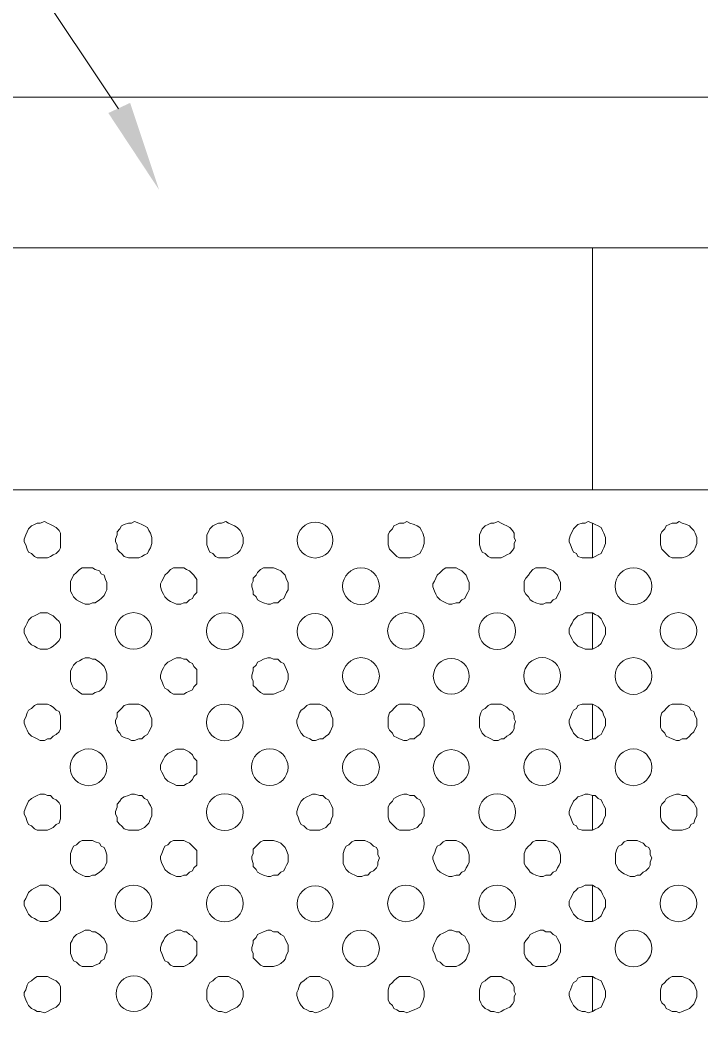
# Model space of a CAD drawing. Header units: inches. Extents: x 0.21 to 4.55, y 0.23 to 3.12.
# Drawn here: x 1.1665 to 1.3916, y 1.1862 to 1.5157 of the extents above; entities that cross this region are included whole.
import ezdxf

# ---------------------------------------------------------------- set-up
doc = ezdxf.new("R2010")
doc.units = ezdxf.units.IN
doc.header["$MEASUREMENT"] = 0
doc.layers.add('PDF_0', color=7, linetype='Continuous')
doc.layers.add('PDF_PROYECCION 2', color=7, linetype='Continuous')

msp = doc.modelspace()

# ---------------------------------------------------------------- linework, layer by layer
at = {"layer": 'PDF_0', "lineweight": 5}
for points in [[(1.12869, 1.52945), (1.17035, 1.52945), (1.19907, 1.48635)], [(1.70995, 1.49019), (0.56131, 1.49019)], [(1.70995, 1.44039), (0.56131, 1.44039)], [(1.35564, 1.44039), (1.35564, 1.36043)], [(1.35564, 1.34942), (1.35564, 1.33793)], [(1.35564, 1.31973), (1.35564, 1.30776)], [(1.35564, 1.28957), (1.35564, 1.27808)], [(1.35564, 1.2594), (1.35564, 1.24791)], [(1.35564, 1.22972), (1.35564, 1.21775)], [(1.35564, 1.19955), (1.35564, 1.18806)]]:
    msp.add_lwpolyline(points, dxfattribs=at)
at = {"layer": 'PDF_0', "transparency": 33554559}
msp.add_solid([(1.20291, 1.48827), (1.21248, 1.45954), (1.19572, 1.48492)], dxfattribs=at)
at = {"layer": 'PDF_PROYECCION 2', "lineweight": 5}
for points in [[(0.53115, 1.36043), (1.7406, 1.36043), (1.7406, 1.05591), (0.53115, 1.05591)], [(1.17992, 1.34367), (1.17992, 1.34463), (1.17992, 1.34607), (1.17944, 1.34702), (1.17849, 1.34798), (1.17753, 1.34846), (1.17657, 1.34894), (1.17561, 1.34942), (1.17466, 1.3499), (1.17322, 1.34942), (1.17226, 1.34942), (1.1713, 1.34894), (1.17035, 1.34846), (1.16939, 1.3475), (1.16891, 1.34655), (1.16843, 1.34559), (1.16795, 1.34415), (1.16795, 1.34319), (1.16843, 1.34224), (1.16891, 1.3408), (1.16939, 1.33984), (1.17035, 1.33936), (1.1713, 1.33841), (1.17226, 1.33793), (1.17322, 1.33793), (1.17466, 1.33793), (1.17561, 1.33793), (1.17657, 1.33841), (1.17753, 1.33888), (1.17849, 1.33936), (1.17944, 1.34032), (1.17992, 1.34128), (1.17992, 1.34271)], [(1.21009, 1.34367), (1.21009, 1.34463), (1.20961, 1.34607), (1.20913, 1.34702), (1.20865, 1.34798), (1.20769, 1.34846), (1.20674, 1.34894), (1.20578, 1.34942), (1.20434, 1.3499), (1.20338, 1.34942), (1.20243, 1.34942), (1.20099, 1.34894), (1.20003, 1.34846), (1.19955, 1.3475), (1.1986, 1.34655), (1.1986, 1.34559), (1.19812, 1.34415), (1.19812, 1.34319), (1.1986, 1.34224), (1.1986, 1.3408), (1.19955, 1.33984), (1.20003, 1.33936), (1.20099, 1.33841), (1.20243, 1.33793), (1.20338, 1.33793), (1.20434, 1.33793), (1.20578, 1.33793), (1.20674, 1.33841), (1.20769, 1.33888), (1.20865, 1.33936), (1.20913, 1.34032), (1.20961, 1.34128), (1.21009, 1.34271)], [(1.24025, 1.34367), (1.24025, 1.34463), (1.23977, 1.34607), (1.23929, 1.34702), (1.23834, 1.34798), (1.23738, 1.34846), (1.23642, 1.34894), (1.23546, 1.34942), (1.23451, 1.3499), (1.23307, 1.34942), (1.23211, 1.34942), (1.23115, 1.34894), (1.2302, 1.34846), (1.22924, 1.3475), (1.22876, 1.34655), (1.22828, 1.34559), (1.22828, 1.34415), (1.22828, 1.34319), (1.22828, 1.34224), (1.22876, 1.3408), (1.22924, 1.33984), (1.2302, 1.33936), (1.23115, 1.33841), (1.23211, 1.33793), (1.23307, 1.33793), (1.23451, 1.33793), (1.23546, 1.33793), (1.23642, 1.33841), (1.23738, 1.33888), (1.23834, 1.33936), (1.23929, 1.34032), (1.23977, 1.34128), (1.24025, 1.34271)], [(1.3001, 1.34367), (1.3001, 1.34463), (1.29962, 1.34607), (1.29914, 1.34702), (1.29867, 1.34798), (1.29771, 1.34846), (1.29675, 1.34894), (1.29531, 1.34942), (1.29436, 1.3499), (1.2934, 1.34942), (1.29196, 1.34942), (1.291, 1.34894), (1.29005, 1.34846), (1.28957, 1.3475), (1.28861, 1.34655), (1.28813, 1.34559), (1.28813, 1.34415), (1.28813, 1.34319), (1.28813, 1.34224), (1.28861, 1.3408), (1.28957, 1.33984), (1.29005, 1.33936), (1.291, 1.33841), (1.29196, 1.33793), (1.2934, 1.33793), (1.29436, 1.33793), (1.29531, 1.33793), (1.29675, 1.33841), (1.29771, 1.33888), (1.29867, 1.33936), (1.29914, 1.34032), (1.29962, 1.34128), (1.3001, 1.34271)], [(1.33027, 1.34367), (1.32979, 1.34463), (1.32979, 1.34607), (1.32931, 1.34702), (1.32835, 1.34798), (1.32739, 1.34846), (1.32644, 1.34894), (1.32548, 1.34942), (1.32452, 1.3499), (1.32308, 1.34942), (1.32213, 1.34942), (1.32117, 1.34894), (1.32021, 1.34846), (1.31925, 1.3475), (1.31877, 1.34655), (1.3183, 1.34559), (1.3183, 1.34415), (1.3183, 1.34319), (1.3183, 1.34224), (1.31877, 1.3408), (1.31925, 1.33984), (1.32021, 1.33936), (1.32117, 1.33841), (1.32213, 1.33793), (1.32308, 1.33793), (1.32452, 1.33793), (1.32548, 1.33793), (1.32644, 1.33841), (1.32739, 1.33888), (1.32835, 1.33936), (1.32931, 1.34032), (1.32979, 1.34128), (1.32979, 1.34271)], [(1.35995, 1.34367), (1.35995, 1.34463), (1.35947, 1.34607), (1.35899, 1.34702), (1.35852, 1.34798), (1.35756, 1.34846), (1.3566, 1.34894), (1.35564, 1.34942), (1.35421, 1.3499), (1.35325, 1.34942), (1.35229, 1.34942), (1.35085, 1.34894), (1.35038, 1.34846), (1.34942, 1.3475), (1.34894, 1.34655), (1.34846, 1.34559), (1.34798, 1.34415), (1.34798, 1.34319), (1.34846, 1.34224), (1.34894, 1.3408), (1.34942, 1.33984), (1.35038, 1.33936), (1.35085, 1.33841), (1.35229, 1.33793), (1.35325, 1.33793), (1.35421, 1.33793), (1.35564, 1.33793), (1.3566, 1.33841), (1.35756, 1.33888), (1.35852, 1.33936), (1.35899, 1.34032), (1.35947, 1.34128), (1.35995, 1.34271)], [(1.39012, 1.34367), (1.39012, 1.34463), (1.38964, 1.34607), (1.38916, 1.34702), (1.3882, 1.34798), (1.38772, 1.34846), (1.38676, 1.34894), (1.38533, 1.34942), (1.38437, 1.3499), (1.38341, 1.34942), (1.38198, 1.34942), (1.38102, 1.34894), (1.38006, 1.34846), (1.37958, 1.3475), (1.37862, 1.34655), (1.37815, 1.34559), (1.37815, 1.34415), (1.37815, 1.34319), (1.37815, 1.34224), (1.37862, 1.3408), (1.37958, 1.33984), (1.38006, 1.33936), (1.38102, 1.33841), (1.38198, 1.33793), (1.38341, 1.33793), (1.38437, 1.33793), (1.38533, 1.33793), (1.38676, 1.33841), (1.38772, 1.33888), (1.3882, 1.33936), (1.38916, 1.34032), (1.38964, 1.34128), (1.39012, 1.34271)], [(1.19524, 1.32883), (1.19524, 1.32979), (1.19477, 1.33074), (1.19429, 1.33218), (1.19333, 1.33266), (1.19285, 1.33362), (1.19141, 1.3341), (1.19046, 1.33458), (1.1895, 1.33458), (1.18806, 1.33458), (1.1871, 1.33458), (1.18615, 1.3341), (1.18519, 1.33314), (1.18423, 1.33218), (1.18375, 1.33122), (1.18327, 1.33027), (1.18327, 1.32931), (1.18327, 1.32835), (1.18327, 1.32691), (1.18375, 1.32596), (1.18423, 1.325), (1.18519, 1.32404), (1.18615, 1.32356), (1.1871, 1.32308), (1.18806, 1.32261), (1.1895, 1.32261), (1.19046, 1.32308), (1.19141, 1.32308), (1.19285, 1.32404), (1.19333, 1.32452), (1.19429, 1.32548), (1.19477, 1.32644), (1.19524, 1.32739)], [(1.22493, 1.32883), (1.22493, 1.32979), (1.22493, 1.33074), (1.22397, 1.33218), (1.22349, 1.33266), (1.22254, 1.33362), (1.22158, 1.3341), (1.22062, 1.33458), (1.21966, 1.33458), (1.21823, 1.33458), (1.21727, 1.33458), (1.21631, 1.3341), (1.21535, 1.33314), (1.2144, 1.33218), (1.21392, 1.33122), (1.21344, 1.33027), (1.21296, 1.32931), (1.21296, 1.32835), (1.21344, 1.32691), (1.21392, 1.32596), (1.2144, 1.325), (1.21535, 1.32404), (1.21631, 1.32356), (1.21727, 1.32308), (1.21823, 1.32261), (1.21966, 1.32261), (1.22062, 1.32308), (1.22158, 1.32308), (1.22254, 1.32404), (1.22349, 1.32452), (1.22397, 1.32548), (1.22493, 1.32644), (1.22493, 1.32739)], [(1.25509, 1.32883), (1.25509, 1.32979), (1.25462, 1.33074), (1.25414, 1.33218), (1.25366, 1.33266), (1.2527, 1.33362), (1.25174, 1.3341), (1.25031, 1.33458), (1.24935, 1.33458), (1.24839, 1.33458), (1.24695, 1.33458), (1.246, 1.3341), (1.24504, 1.33314), (1.24456, 1.33218), (1.2436, 1.33122), (1.2436, 1.33027), (1.24312, 1.32931), (1.24312, 1.32835), (1.2436, 1.32691), (1.2436, 1.32596), (1.24456, 1.325), (1.24504, 1.32404), (1.246, 1.32356), (1.24695, 1.32308), (1.24839, 1.32261), (1.24935, 1.32261), (1.25031, 1.32308), (1.25174, 1.32308), (1.2527, 1.32404), (1.25366, 1.32452), (1.25414, 1.32548), (1.25462, 1.32644), (1.25509, 1.32739)], [(1.31494, 1.32883), (1.31494, 1.32979), (1.31447, 1.33074), (1.31399, 1.33218), (1.31351, 1.33266), (1.31255, 1.33362), (1.31159, 1.3341), (1.31064, 1.33458), (1.3092, 1.33458), (1.30824, 1.33458), (1.30728, 1.33458), (1.30633, 1.3341), (1.30537, 1.33314), (1.30441, 1.33218), (1.30393, 1.33122), (1.30345, 1.33027), (1.30297, 1.32931), (1.30297, 1.32835), (1.30345, 1.32691), (1.30393, 1.32596), (1.30441, 1.325), (1.30537, 1.32404), (1.30633, 1.32356), (1.30728, 1.32308), (1.30824, 1.32261), (1.3092, 1.32261), (1.31064, 1.32308), (1.31159, 1.32308), (1.31255, 1.32404), (1.31351, 1.32452), (1.31399, 1.32548), (1.31447, 1.32644), (1.31494, 1.32739)], [(1.34511, 1.32883), (1.34511, 1.32979), (1.34463, 1.33074), (1.34415, 1.33218), (1.34367, 1.33266), (1.34271, 1.33362), (1.34176, 1.3341), (1.34032, 1.33458), (1.33936, 1.33458), (1.33841, 1.33458), (1.33697, 1.33458), (1.33601, 1.3341), (1.33505, 1.33314), (1.33458, 1.33218), (1.33362, 1.33122), (1.33314, 1.33027), (1.33314, 1.32931), (1.33314, 1.32835), (1.33314, 1.32691), (1.33362, 1.32596), (1.33458, 1.325), (1.33505, 1.32404), (1.33601, 1.32356), (1.33697, 1.32308), (1.33841, 1.32261), (1.33936, 1.32261), (1.34032, 1.32308), (1.34176, 1.32308), (1.34271, 1.32404), (1.34367, 1.32452), (1.34415, 1.32548), (1.34463, 1.32644), (1.34511, 1.32739)], [(1.17992, 1.31351), (1.17992, 1.31494), (1.17992, 1.3159), (1.17944, 1.31686), (1.17849, 1.31782), (1.17753, 1.31877), (1.17657, 1.31925), (1.17561, 1.31973), (1.17466, 1.31973), (1.17322, 1.31973), (1.17226, 1.31925), (1.1713, 1.31877), (1.17035, 1.3183), (1.16939, 1.31734), (1.16891, 1.31638), (1.16843, 1.31542), (1.16795, 1.31447), (1.16795, 1.31303), (1.16843, 1.31207), (1.16891, 1.31111), (1.16939, 1.31016), (1.17035, 1.3092), (1.1713, 1.30872), (1.17226, 1.30824), (1.17322, 1.30776), (1.17466, 1.30776), (1.17561, 1.30776), (1.17657, 1.30824), (1.17753, 1.30872), (1.17849, 1.30968), (1.17944, 1.31064), (1.17992, 1.31159), (1.17992, 1.31255)], [(1.35995, 1.31351), (1.35995, 1.31494), (1.35947, 1.3159), (1.35899, 1.31686), (1.35852, 1.31782), (1.35756, 1.31877), (1.3566, 1.31925), (1.35564, 1.31973), (1.35421, 1.31973), (1.35325, 1.31973), (1.35229, 1.31925), (1.35085, 1.31877), (1.35038, 1.3183), (1.34942, 1.31734), (1.34894, 1.31638), (1.34846, 1.31542), (1.34798, 1.31447), (1.34798, 1.31303), (1.34846, 1.31207), (1.34894, 1.31111), (1.34942, 1.31016), (1.35038, 1.3092), (1.35085, 1.30872), (1.35229, 1.30824), (1.35325, 1.30776), (1.35421, 1.30776), (1.35564, 1.30776), (1.3566, 1.30824), (1.35756, 1.30872), (1.35852, 1.30968), (1.35899, 1.31064), (1.35947, 1.31159), (1.35995, 1.31255)], [(1.19524, 1.29867), (1.19524, 1.29962), (1.19477, 1.30106), (1.19429, 1.30202), (1.19333, 1.30297), (1.19285, 1.30345), (1.19141, 1.30441), (1.19046, 1.30441), (1.1895, 1.30489), (1.18806, 1.30489), (1.1871, 1.30441), (1.18615, 1.30393), (1.18519, 1.30345), (1.18423, 1.3025), (1.18375, 1.30154), (1.18327, 1.30058), (1.18327, 1.29914), (1.18327, 1.29819), (1.18327, 1.29723), (1.18375, 1.29579), (1.18423, 1.29483), (1.18519, 1.29436), (1.18615, 1.2934), (1.1871, 1.29292), (1.18806, 1.29292), (1.1895, 1.29292), (1.19046, 1.29292), (1.19141, 1.2934), (1.19285, 1.29388), (1.19333, 1.29436), (1.19429, 1.29531), (1.19477, 1.29627), (1.19524, 1.29771)], [(1.22493, 1.29867), (1.22493, 1.29962), (1.22493, 1.30106), (1.22397, 1.30202), (1.22349, 1.30297), (1.22254, 1.30345), (1.22158, 1.30441), (1.22062, 1.30441), (1.21966, 1.30489), (1.21823, 1.30489), (1.21727, 1.30441), (1.21631, 1.30393), (1.21535, 1.30345), (1.2144, 1.3025), (1.21392, 1.30154), (1.21344, 1.30058), (1.21296, 1.29914), (1.21296, 1.29819), (1.21344, 1.29723), (1.21392, 1.29579), (1.2144, 1.29483), (1.21535, 1.29436), (1.21631, 1.2934), (1.21727, 1.29292), (1.21823, 1.29292), (1.21966, 1.29292), (1.22062, 1.29292), (1.22158, 1.2934), (1.22254, 1.29388), (1.22349, 1.29436), (1.22397, 1.29531), (1.22493, 1.29627), (1.22493, 1.29771)], [(1.25509, 1.29867), (1.25509, 1.29962), (1.25462, 1.30106), (1.25414, 1.30202), (1.25366, 1.30297), (1.2527, 1.30345), (1.25174, 1.30441), (1.25031, 1.30441), (1.24935, 1.30489), (1.24839, 1.30489), (1.24695, 1.30441), (1.246, 1.30393), (1.24504, 1.30345), (1.24456, 1.3025), (1.2436, 1.30154), (1.2436, 1.30058), (1.24312, 1.29914), (1.24312, 1.29819), (1.2436, 1.29723), (1.2436, 1.29579), (1.24456, 1.29483), (1.24504, 1.29436), (1.246, 1.2934), (1.24695, 1.29292), (1.24839, 1.29292), (1.24935, 1.29292), (1.25031, 1.29292), (1.25174, 1.2934), (1.2527, 1.29388), (1.25366, 1.29436), (1.25414, 1.29531), (1.25462, 1.29627), (1.25509, 1.29771)], [(1.17992, 1.28382), (1.17992, 1.28478), (1.17992, 1.28574), (1.17944, 1.28717), (1.17849, 1.28765), (1.17753, 1.28861), (1.17657, 1.28909), (1.17561, 1.28957), (1.17466, 1.28957), (1.17322, 1.28957), (1.17226, 1.28957), (1.1713, 1.28909), (1.17035, 1.28813), (1.16939, 1.28765), (1.16891, 1.2867), (1.16843, 1.28526), (1.16795, 1.2843), (1.16795, 1.28334), (1.16843, 1.28191), (1.16891, 1.28095), (1.16939, 1.27999), (1.17035, 1.27903), (1.1713, 1.27856), (1.17226, 1.27808), (1.17322, 1.2776), (1.17466, 1.2776), (1.17561, 1.27808), (1.17657, 1.27808), (1.17753, 1.27903), (1.17849, 1.27951), (1.17944, 1.28047), (1.17992, 1.28143), (1.17992, 1.28239)], [(1.21009, 1.28382), (1.21009, 1.28478), (1.20961, 1.28574), (1.20913, 1.28717), (1.20865, 1.28765), (1.20769, 1.28861), (1.20674, 1.28909), (1.20578, 1.28957), (1.20434, 1.28957), (1.20338, 1.28957), (1.20243, 1.28957), (1.20099, 1.28909), (1.20003, 1.28813), (1.19955, 1.28765), (1.1986, 1.2867), (1.1986, 1.28526), (1.19812, 1.2843), (1.19812, 1.28334), (1.1986, 1.28191), (1.1986, 1.28095), (1.19955, 1.27999), (1.20003, 1.27903), (1.20099, 1.27856), (1.20243, 1.27808), (1.20338, 1.2776), (1.20434, 1.2776), (1.20578, 1.27808), (1.20674, 1.27808), (1.20769, 1.27903), (1.20865, 1.27951), (1.20913, 1.28047), (1.20961, 1.28143), (1.21009, 1.28239)], [(1.26994, 1.28382), (1.26994, 1.28478), (1.26946, 1.28574), (1.26898, 1.28717), (1.2685, 1.28765), (1.26754, 1.28861), (1.26659, 1.28909), (1.26563, 1.28957), (1.26419, 1.28957), (1.26323, 1.28957), (1.26228, 1.28957), (1.26132, 1.28909), (1.26036, 1.28813), (1.2594, 1.28765), (1.25892, 1.2867), (1.25845, 1.28526), (1.25797, 1.2843), (1.25797, 1.28334), (1.25845, 1.28191), (1.25892, 1.28095), (1.2594, 1.27999), (1.26036, 1.27903), (1.26132, 1.27856), (1.26228, 1.27808), (1.26323, 1.2776), (1.26419, 1.2776), (1.26563, 1.27808), (1.26659, 1.27808), (1.26754, 1.27903), (1.2685, 1.27951), (1.26898, 1.28047), (1.26946, 1.28143), (1.26994, 1.28239)], [(1.3001, 1.28382), (1.3001, 1.28478), (1.29962, 1.28574), (1.29914, 1.28717), (1.29867, 1.28765), (1.29771, 1.28861), (1.29675, 1.28909), (1.29531, 1.28957), (1.29436, 1.28957), (1.2934, 1.28957), (1.29196, 1.28957), (1.291, 1.28909), (1.29005, 1.28813), (1.28957, 1.28765), (1.28861, 1.2867), (1.28813, 1.28526), (1.28813, 1.2843), (1.28813, 1.28334), (1.28813, 1.28191), (1.28861, 1.28095), (1.28957, 1.27999), (1.29005, 1.27903), (1.291, 1.27856), (1.29196, 1.27808), (1.2934, 1.2776), (1.29436, 1.2776), (1.29531, 1.27808), (1.29675, 1.27808), (1.29771, 1.27903), (1.29867, 1.27951), (1.29914, 1.28047), (1.29962, 1.28143), (1.3001, 1.28239)], [(1.33027, 1.28382), (1.32979, 1.28478), (1.32979, 1.28574), (1.32931, 1.28717), (1.32835, 1.28765), (1.32739, 1.28861), (1.32644, 1.28909), (1.32548, 1.28957), (1.32452, 1.28957), (1.32308, 1.28957), (1.32213, 1.28957), (1.32117, 1.28909), (1.32021, 1.28813), (1.31925, 1.28765), (1.31877, 1.2867), (1.3183, 1.28526), (1.3183, 1.2843), (1.3183, 1.28334), (1.3183, 1.28191), (1.31877, 1.28095), (1.31925, 1.27999), (1.32021, 1.27903), (1.32117, 1.27856), (1.32213, 1.27808), (1.32308, 1.2776), (1.32452, 1.2776), (1.32548, 1.27808), (1.32644, 1.27808), (1.32739, 1.27903), (1.32835, 1.27951), (1.32931, 1.28047), (1.32979, 1.28143), (1.32979, 1.28239)], [(1.35995, 1.28382), (1.35995, 1.28478), (1.35947, 1.28574), (1.35899, 1.28717), (1.35852, 1.28765), (1.35756, 1.28861), (1.3566, 1.28909), (1.35564, 1.28957), (1.35421, 1.28957), (1.35325, 1.28957), (1.35229, 1.28957), (1.35085, 1.28909), (1.35038, 1.28813), (1.34942, 1.28765), (1.34894, 1.2867), (1.34846, 1.28526), (1.34798, 1.2843), (1.34798, 1.28334), (1.34846, 1.28191), (1.34894, 1.28095), (1.34942, 1.27999), (1.35038, 1.27903), (1.35085, 1.27856), (1.35229, 1.27808), (1.35325, 1.2776), (1.35421, 1.2776), (1.35564, 1.27808), (1.3566, 1.27808), (1.35756, 1.27903), (1.35852, 1.27951), (1.35899, 1.28047), (1.35947, 1.28143), (1.35995, 1.28239)], [(1.39012, 1.28382), (1.39012, 1.28478), (1.38964, 1.28574), (1.38916, 1.28717), (1.3882, 1.28765), (1.38772, 1.28861), (1.38676, 1.28909), (1.38533, 1.28957), (1.38437, 1.28957), (1.38341, 1.28957), (1.38198, 1.28957), (1.38102, 1.28909), (1.38006, 1.28813), (1.37958, 1.28765), (1.37862, 1.2867), (1.37815, 1.28526), (1.37815, 1.2843), (1.37815, 1.28334), (1.37815, 1.28191), (1.37862, 1.28095), (1.37958, 1.27999), (1.38006, 1.27903), (1.38102, 1.27856), (1.38198, 1.27808), (1.38341, 1.2776), (1.38437, 1.2776), (1.38533, 1.27808), (1.38676, 1.27808), (1.38772, 1.27903), (1.3882, 1.27951), (1.38916, 1.28047), (1.38964, 1.28143), (1.39012, 1.28239)], [(1.22493, 1.2685), (1.22493, 1.26994), (1.22493, 1.27089), (1.22397, 1.27185), (1.22349, 1.27281), (1.22254, 1.27377), (1.22158, 1.27425), (1.22062, 1.27473), (1.21966, 1.27473), (1.21823, 1.27473), (1.21727, 1.27425), (1.21631, 1.27377), (1.21535, 1.27329), (1.2144, 1.27233), (1.21392, 1.27137), (1.21344, 1.27042), (1.21296, 1.26946), (1.21296, 1.26802), (1.21344, 1.26706), (1.21392, 1.26611), (1.2144, 1.26515), (1.21535, 1.26419), (1.21631, 1.26371), (1.21727, 1.26323), (1.21823, 1.26276), (1.21966, 1.26276), (1.22062, 1.26276), (1.22158, 1.26323), (1.22254, 1.26371), (1.22349, 1.26467), (1.22397, 1.26563), (1.22493, 1.26659), (1.22493, 1.26754)], [(1.17992, 1.25366), (1.17992, 1.25509), (1.17992, 1.25605), (1.17944, 1.25701), (1.17849, 1.25797), (1.17753, 1.25845), (1.17657, 1.2594), (1.17561, 1.2594), (1.17466, 1.25988), (1.17322, 1.25988), (1.17226, 1.2594), (1.1713, 1.25892), (1.17035, 1.25845), (1.16939, 1.25749), (1.16891, 1.25653), (1.16843, 1.25557), (1.16795, 1.25414), (1.16795, 1.25318), (1.16843, 1.25222), (1.16891, 1.25079), (1.16939, 1.24983), (1.17035, 1.24935), (1.1713, 1.24839), (1.17226, 1.24791), (1.17322, 1.24791), (1.17466, 1.24791), (1.17561, 1.24791), (1.17657, 1.24839), (1.17753, 1.24887), (1.17849, 1.24983), (1.17944, 1.25031), (1.17992, 1.25174), (1.17992, 1.2527)], [(1.21009, 1.25366), (1.21009, 1.25509), (1.20961, 1.25605), (1.20913, 1.25701), (1.20865, 1.25797), (1.20769, 1.25845), (1.20674, 1.2594), (1.20578, 1.2594), (1.20434, 1.25988), (1.20338, 1.25988), (1.20243, 1.2594), (1.20099, 1.25892), (1.20003, 1.25845), (1.19955, 1.25749), (1.1986, 1.25653), (1.1986, 1.25557), (1.19812, 1.25414), (1.19812, 1.25318), (1.1986, 1.25222), (1.1986, 1.25079), (1.19955, 1.24983), (1.20003, 1.24935), (1.20099, 1.24839), (1.20243, 1.24791), (1.20338, 1.24791), (1.20434, 1.24791), (1.20578, 1.24791), (1.20674, 1.24839), (1.20769, 1.24887), (1.20865, 1.24983), (1.20913, 1.25031), (1.20961, 1.25174), (1.21009, 1.2527)], [(1.26994, 1.25366), (1.26994, 1.25509), (1.26946, 1.25605), (1.26898, 1.25701), (1.2685, 1.25797), (1.26754, 1.25845), (1.26659, 1.2594), (1.26563, 1.2594), (1.26419, 1.25988), (1.26323, 1.25988), (1.26228, 1.2594), (1.26132, 1.25892), (1.26036, 1.25845), (1.2594, 1.25749), (1.25892, 1.25653), (1.25845, 1.25557), (1.25797, 1.25414), (1.25797, 1.25318), (1.25845, 1.25222), (1.25892, 1.25079), (1.2594, 1.24983), (1.26036, 1.24935), (1.26132, 1.24839), (1.26228, 1.24791), (1.26323, 1.24791), (1.26419, 1.24791), (1.26563, 1.24791), (1.26659, 1.24839), (1.26754, 1.24887), (1.2685, 1.24983), (1.26898, 1.25031), (1.26946, 1.25174), (1.26994, 1.2527)], [(1.3001, 1.25366), (1.3001, 1.25509), (1.29962, 1.25605), (1.29914, 1.25701), (1.29867, 1.25797), (1.29771, 1.25845), (1.29675, 1.2594), (1.29531, 1.2594), (1.29436, 1.25988), (1.2934, 1.25988), (1.29196, 1.2594), (1.291, 1.25892), (1.29005, 1.25845), (1.28957, 1.25749), (1.28861, 1.25653), (1.28813, 1.25557), (1.28813, 1.25414), (1.28813, 1.25318), (1.28813, 1.25222), (1.28861, 1.25079), (1.28957, 1.24983), (1.29005, 1.24935), (1.291, 1.24839), (1.29196, 1.24791), (1.2934, 1.24791), (1.29436, 1.24791), (1.29531, 1.24791), (1.29675, 1.24839), (1.29771, 1.24887), (1.29867, 1.24983), (1.29914, 1.25031), (1.29962, 1.25174), (1.3001, 1.2527)], [(1.35995, 1.25366), (1.35995, 1.25509), (1.35947, 1.25605), (1.35899, 1.25701), (1.35852, 1.25797), (1.35756, 1.25845), (1.3566, 1.2594), (1.35564, 1.2594), (1.35421, 1.25988), (1.35325, 1.25988), (1.35229, 1.2594), (1.35085, 1.25892), (1.35038, 1.25845), (1.34942, 1.25749), (1.34894, 1.25653), (1.34846, 1.25557), (1.34798, 1.25414), (1.34798, 1.25318), (1.34846, 1.25222), (1.34894, 1.25079), (1.34942, 1.24983), (1.35038, 1.24935), (1.35085, 1.24839), (1.35229, 1.24791), (1.35325, 1.24791), (1.35421, 1.24791), (1.35564, 1.24791), (1.3566, 1.24839), (1.35756, 1.24887), (1.35852, 1.24983), (1.35899, 1.25031), (1.35947, 1.25174), (1.35995, 1.2527)], [(1.39012, 1.25366), (1.39012, 1.25509), (1.38964, 1.25605), (1.38916, 1.25701), (1.3882, 1.25797), (1.38772, 1.25845), (1.38676, 1.2594), (1.38533, 1.2594), (1.38437, 1.25988), (1.38341, 1.25988), (1.38198, 1.2594), (1.38102, 1.25892), (1.38006, 1.25845), (1.37958, 1.25749), (1.37862, 1.25653), (1.37815, 1.25557), (1.37815, 1.25414), (1.37815, 1.25318), (1.37815, 1.25222), (1.37862, 1.25079), (1.37958, 1.24983), (1.38006, 1.24935), (1.38102, 1.24839), (1.38198, 1.24791), (1.38341, 1.24791), (1.38437, 1.24791), (1.38533, 1.24791), (1.38676, 1.24839), (1.38772, 1.24887), (1.3882, 1.24983), (1.38916, 1.25031), (1.38964, 1.25174), (1.39012, 1.2527)], [(1.19524, 1.23882), (1.19524, 1.23977), (1.19477, 1.24121), (1.19429, 1.24217), (1.19333, 1.24265), (1.19285, 1.2436), (1.19141, 1.24408), (1.19046, 1.24456), (1.1895, 1.24456), (1.18806, 1.24456), (1.1871, 1.24456), (1.18615, 1.24408), (1.18519, 1.24312), (1.18423, 1.24265), (1.18375, 1.24169), (1.18327, 1.24025), (1.18327, 1.23929), (1.18327, 1.23834), (1.18327, 1.2369), (1.18375, 1.23594), (1.18423, 1.23498), (1.18519, 1.23403), (1.18615, 1.23355), (1.1871, 1.23307), (1.18806, 1.23259), (1.1895, 1.23259), (1.19046, 1.23307), (1.19141, 1.23307), (1.19285, 1.23403), (1.19333, 1.23451), (1.19429, 1.23546), (1.19477, 1.23642), (1.19524, 1.23738)], [(1.22493, 1.23882), (1.22493, 1.23977), (1.22493, 1.24121), (1.22397, 1.24217), (1.22349, 1.24265), (1.22254, 1.2436), (1.22158, 1.24408), (1.22062, 1.24456), (1.21966, 1.24456), (1.21823, 1.24456), (1.21727, 1.24456), (1.21631, 1.24408), (1.21535, 1.24312), (1.2144, 1.24265), (1.21392, 1.24169), (1.21344, 1.24025), (1.21296, 1.23929), (1.21296, 1.23834), (1.21344, 1.2369), (1.21392, 1.23594), (1.2144, 1.23498), (1.21535, 1.23403), (1.21631, 1.23355), (1.21727, 1.23307), (1.21823, 1.23259), (1.21966, 1.23259), (1.22062, 1.23307), (1.22158, 1.23307), (1.22254, 1.23403), (1.22349, 1.23451), (1.22397, 1.23546), (1.22493, 1.23642), (1.22493, 1.23738)], [(1.25509, 1.23882), (1.25509, 1.23977), (1.25462, 1.24121), (1.25414, 1.24217), (1.25366, 1.24265), (1.2527, 1.2436), (1.25174, 1.24408), (1.25031, 1.24456), (1.24935, 1.24456), (1.24839, 1.24456), (1.24695, 1.24456), (1.246, 1.24408), (1.24504, 1.24312), (1.24456, 1.24265), (1.2436, 1.24169), (1.2436, 1.24025), (1.24312, 1.23929), (1.24312, 1.23834), (1.2436, 1.2369), (1.2436, 1.23594), (1.24456, 1.23498), (1.24504, 1.23403), (1.246, 1.23355), (1.24695, 1.23307), (1.24839, 1.23259), (1.24935, 1.23259), (1.25031, 1.23307), (1.25174, 1.23307), (1.2527, 1.23403), (1.25366, 1.23451), (1.25414, 1.23546), (1.25462, 1.23642), (1.25509, 1.23738)], [(1.28526, 1.23882), (1.28478, 1.23977), (1.28478, 1.24121), (1.2843, 1.24217), (1.28334, 1.24265), (1.28239, 1.2436), (1.28143, 1.24408), (1.28047, 1.24456), (1.27951, 1.24456), (1.27808, 1.24456), (1.27712, 1.24456), (1.27616, 1.24408), (1.2752, 1.24312), (1.27425, 1.24265), (1.27377, 1.24169), (1.27329, 1.24025), (1.27329, 1.23929), (1.27329, 1.23834), (1.27329, 1.2369), (1.27377, 1.23594), (1.27425, 1.23498), (1.2752, 1.23403), (1.27616, 1.23355), (1.27712, 1.23307), (1.27808, 1.23259), (1.27951, 1.23259), (1.28047, 1.23307), (1.28143, 1.23307), (1.28239, 1.23403), (1.28334, 1.23451), (1.2843, 1.23546), (1.28478, 1.23642), (1.28478, 1.23738)], [(1.31494, 1.23882), (1.31494, 1.23977), (1.31447, 1.24121), (1.31399, 1.24217), (1.31351, 1.24265), (1.31255, 1.2436), (1.31159, 1.24408), (1.31064, 1.24456), (1.3092, 1.24456), (1.30824, 1.24456), (1.30728, 1.24456), (1.30633, 1.24408), (1.30537, 1.24312), (1.30441, 1.24265), (1.30393, 1.24169), (1.30345, 1.24025), (1.30297, 1.23929), (1.30297, 1.23834), (1.30345, 1.2369), (1.30393, 1.23594), (1.30441, 1.23498), (1.30537, 1.23403), (1.30633, 1.23355), (1.30728, 1.23307), (1.30824, 1.23259), (1.3092, 1.23259), (1.31064, 1.23307), (1.31159, 1.23307), (1.31255, 1.23403), (1.31351, 1.23451), (1.31399, 1.23546), (1.31447, 1.23642), (1.31494, 1.23738)], [(1.34511, 1.23882), (1.34511, 1.23977), (1.34463, 1.24121), (1.34415, 1.24217), (1.34367, 1.24265), (1.34271, 1.2436), (1.34176, 1.24408), (1.34032, 1.24456), (1.33936, 1.24456), (1.33841, 1.24456), (1.33697, 1.24456), (1.33601, 1.24408), (1.33505, 1.24312), (1.33458, 1.24265), (1.33362, 1.24169), (1.33314, 1.24025), (1.33314, 1.23929), (1.33314, 1.23834), (1.33314, 1.2369), (1.33362, 1.23594), (1.33458, 1.23498), (1.33505, 1.23403), (1.33601, 1.23355), (1.33697, 1.23307), (1.33841, 1.23259), (1.33936, 1.23259), (1.34032, 1.23307), (1.34176, 1.23307), (1.34271, 1.23403), (1.34367, 1.23451), (1.34415, 1.23546), (1.34463, 1.23642), (1.34511, 1.23738)], [(1.37527, 1.23882), (1.37479, 1.23977), (1.37479, 1.24121), (1.37432, 1.24217), (1.37336, 1.24265), (1.3724, 1.2436), (1.37144, 1.24408), (1.37049, 1.24456), (1.36953, 1.24456), (1.36809, 1.24456), (1.36713, 1.24456), (1.36618, 1.24408), (1.36522, 1.24312), (1.36426, 1.24265), (1.36378, 1.24169), (1.3633, 1.24025), (1.3633, 1.23929), (1.3633, 1.23834), (1.3633, 1.2369), (1.36378, 1.23594), (1.36426, 1.23498), (1.36522, 1.23403), (1.36618, 1.23355), (1.36713, 1.23307), (1.36809, 1.23259), (1.36953, 1.23259), (1.37049, 1.23307), (1.37144, 1.23307), (1.3724, 1.23403), (1.37336, 1.23451), (1.37432, 1.23546), (1.37479, 1.23642), (1.37479, 1.23738)], [(1.17992, 1.22397), (1.17992, 1.22493), (1.17992, 1.22589), (1.17944, 1.22685), (1.17849, 1.2278), (1.17753, 1.22876), (1.17657, 1.22924), (1.17561, 1.22972), (1.17466, 1.22972), (1.17322, 1.22972), (1.17226, 1.22924), (1.1713, 1.22876), (1.17035, 1.22828), (1.16939, 1.22732), (1.16891, 1.22637), (1.16843, 1.22541), (1.16795, 1.22445), (1.16795, 1.22301), (1.16843, 1.22206), (1.16891, 1.2211), (1.16939, 1.22014), (1.17035, 1.21918), (1.1713, 1.21871), (1.17226, 1.21823), (1.17322, 1.21775), (1.17466, 1.21775), (1.17561, 1.21775), (1.17657, 1.21823), (1.17753, 1.21871), (1.17849, 1.21966), (1.17944, 1.22062), (1.17992, 1.22158), (1.17992, 1.22254)], [(1.35995, 1.22397), (1.35995, 1.22493), (1.35947, 1.22589), (1.35899, 1.22685), (1.35852, 1.2278), (1.35756, 1.22876), (1.3566, 1.22924), (1.35564, 1.22972), (1.35421, 1.22972), (1.35325, 1.22972), (1.35229, 1.22924), (1.35085, 1.22876), (1.35038, 1.22828), (1.34942, 1.22732), (1.34894, 1.22637), (1.34846, 1.22541), (1.34798, 1.22445), (1.34798, 1.22301), (1.34846, 1.22206), (1.34894, 1.2211), (1.34942, 1.22014), (1.35038, 1.21918), (1.35085, 1.21871), (1.35229, 1.21823), (1.35325, 1.21775), (1.35421, 1.21775), (1.35564, 1.21775), (1.3566, 1.21823), (1.35756, 1.21871), (1.35852, 1.21966), (1.35899, 1.22062), (1.35947, 1.22158), (1.35995, 1.22254)], [(1.19524, 1.20865), (1.19524, 1.21009), (1.19477, 1.21104), (1.19429, 1.212), (1.19333, 1.21296), (1.19285, 1.21344), (1.19141, 1.2144), (1.19046, 1.2144), (1.1895, 1.21488), (1.18806, 1.21488), (1.1871, 1.2144), (1.18615, 1.21392), (1.18519, 1.21344), (1.18423, 1.21248), (1.18375, 1.21152), (1.18327, 1.21057), (1.18327, 1.20913), (1.18327, 1.20817), (1.18327, 1.20721), (1.18375, 1.20578), (1.18423, 1.20482), (1.18519, 1.20434), (1.18615, 1.20338), (1.1871, 1.20291), (1.18806, 1.20291), (1.1895, 1.20291), (1.19046, 1.20291), (1.19141, 1.20338), (1.19285, 1.20386), (1.19333, 1.20482), (1.19429, 1.2053), (1.19477, 1.20674), (1.19524, 1.20769)], [(1.22493, 1.20865), (1.22493, 1.21009), (1.22493, 1.21104), (1.22397, 1.212), (1.22349, 1.21296), (1.22254, 1.21344), (1.22158, 1.2144), (1.22062, 1.2144), (1.21966, 1.21488), (1.21823, 1.21488), (1.21727, 1.2144), (1.21631, 1.21392), (1.21535, 1.21344), (1.2144, 1.21248), (1.21392, 1.21152), (1.21344, 1.21057), (1.21296, 1.20913), (1.21296, 1.20817), (1.21344, 1.20721), (1.21392, 1.20578), (1.2144, 1.20482), (1.21535, 1.20434), (1.21631, 1.20338), (1.21727, 1.20291), (1.21823, 1.20291), (1.21966, 1.20291), (1.22062, 1.20291), (1.22158, 1.20338), (1.22254, 1.20386), (1.22349, 1.20482), (1.22397, 1.2053), (1.22493, 1.20674), (1.22493, 1.20769)], [(1.25509, 1.20865), (1.25509, 1.21009), (1.25462, 1.21104), (1.25414, 1.212), (1.25366, 1.21296), (1.2527, 1.21344), (1.25174, 1.2144), (1.25031, 1.2144), (1.24935, 1.21488), (1.24839, 1.21488), (1.24695, 1.2144), (1.246, 1.21392), (1.24504, 1.21344), (1.24456, 1.21248), (1.2436, 1.21152), (1.2436, 1.21057), (1.24312, 1.20913), (1.24312, 1.20817), (1.2436, 1.20721), (1.2436, 1.20578), (1.24456, 1.20482), (1.24504, 1.20434), (1.246, 1.20338), (1.24695, 1.20291), (1.24839, 1.20291), (1.24935, 1.20291), (1.25031, 1.20291), (1.25174, 1.20338), (1.2527, 1.20386), (1.25366, 1.20482), (1.25414, 1.2053), (1.25462, 1.20674), (1.25509, 1.20769)], [(1.31494, 1.20865), (1.31494, 1.21009), (1.31447, 1.21104), (1.31399, 1.212), (1.31351, 1.21296), (1.31255, 1.21344), (1.31159, 1.2144), (1.31064, 1.2144), (1.3092, 1.21488), (1.30824, 1.21488), (1.30728, 1.2144), (1.30633, 1.21392), (1.30537, 1.21344), (1.30441, 1.21248), (1.30393, 1.21152), (1.30345, 1.21057), (1.30297, 1.20913), (1.30297, 1.20817), (1.30345, 1.20721), (1.30393, 1.20578), (1.30441, 1.20482), (1.30537, 1.20434), (1.30633, 1.20338), (1.30728, 1.20291), (1.30824, 1.20291), (1.3092, 1.20291), (1.31064, 1.20291), (1.31159, 1.20338), (1.31255, 1.20386), (1.31351, 1.20482), (1.31399, 1.2053), (1.31447, 1.20674), (1.31494, 1.20769)], [(1.34511, 1.20865), (1.34511, 1.21009), (1.34463, 1.21104), (1.34415, 1.212), (1.34367, 1.21296), (1.34271, 1.21344), (1.34176, 1.2144), (1.34032, 1.2144), (1.33936, 1.21488), (1.33841, 1.21488), (1.33697, 1.2144), (1.33601, 1.21392), (1.33505, 1.21344), (1.33458, 1.21248), (1.33362, 1.21152), (1.33314, 1.21057), (1.33314, 1.20913), (1.33314, 1.20817), (1.33314, 1.20721), (1.33362, 1.20578), (1.33458, 1.20482), (1.33505, 1.20434), (1.33601, 1.20338), (1.33697, 1.20291), (1.33841, 1.20291), (1.33936, 1.20291), (1.34032, 1.20291), (1.34176, 1.20338), (1.34271, 1.20386), (1.34367, 1.20482), (1.34415, 1.2053), (1.34463, 1.20674), (1.34511, 1.20769)], [(1.17992, 1.19381), (1.17992, 1.19477), (1.17992, 1.1962), (1.17944, 1.19716), (1.17849, 1.19812), (1.17753, 1.1986), (1.17657, 1.19907), (1.17561, 1.19955), (1.17466, 1.19955), (1.17322, 1.19955), (1.17226, 1.19955), (1.1713, 1.19907), (1.17035, 1.19812), (1.16939, 1.19764), (1.16891, 1.19668), (1.16843, 1.19524), (1.16795, 1.19429), (1.16795, 1.19333), (1.16843, 1.19189), (1.16891, 1.19094), (1.16939, 1.18998), (1.17035, 1.18902), (1.1713, 1.18854), (1.17226, 1.18806), (1.17322, 1.18806), (1.17466, 1.18758), (1.17561, 1.18806), (1.17657, 1.18854), (1.17753, 1.18902), (1.17849, 1.1895), (1.17944, 1.19046), (1.17992, 1.19141), (1.17992, 1.19285)], [(1.24025, 1.19381), (1.24025, 1.19477), (1.23977, 1.1962), (1.23929, 1.19716), (1.23834, 1.19812), (1.23738, 1.1986), (1.23642, 1.19907), (1.23546, 1.19955), (1.23451, 1.19955), (1.23307, 1.19955), (1.23211, 1.19955), (1.23115, 1.19907), (1.2302, 1.19812), (1.22924, 1.19764), (1.22876, 1.19668), (1.22828, 1.19524), (1.22828, 1.19429), (1.22828, 1.19333), (1.22828, 1.19189), (1.22876, 1.19094), (1.22924, 1.18998), (1.2302, 1.18902), (1.23115, 1.18854), (1.23211, 1.18806), (1.23307, 1.18806), (1.23451, 1.18758), (1.23546, 1.18806), (1.23642, 1.18854), (1.23738, 1.18902), (1.23834, 1.1895), (1.23929, 1.19046), (1.23977, 1.19141), (1.24025, 1.19285)], [(1.26994, 1.19381), (1.26994, 1.19477), (1.26946, 1.1962), (1.26898, 1.19716), (1.2685, 1.19812), (1.26754, 1.1986), (1.26659, 1.19907), (1.26563, 1.19955), (1.26419, 1.19955), (1.26323, 1.19955), (1.26228, 1.19955), (1.26132, 1.19907), (1.26036, 1.19812), (1.2594, 1.19764), (1.25892, 1.19668), (1.25845, 1.19524), (1.25797, 1.19429), (1.25797, 1.19333), (1.25845, 1.19189), (1.25892, 1.19094), (1.2594, 1.18998), (1.26036, 1.18902), (1.26132, 1.18854), (1.26228, 1.18806), (1.26323, 1.18806), (1.26419, 1.18758), (1.26563, 1.18806), (1.26659, 1.18854), (1.26754, 1.18902), (1.2685, 1.1895), (1.26898, 1.19046), (1.26946, 1.19141), (1.26994, 1.19285)], [(1.3001, 1.19381), (1.3001, 1.19477), (1.29962, 1.1962), (1.29914, 1.19716), (1.29867, 1.19812), (1.29771, 1.1986), (1.29675, 1.19907), (1.29531, 1.19955), (1.29436, 1.19955), (1.2934, 1.19955), (1.29196, 1.19955), (1.291, 1.19907), (1.29005, 1.19812), (1.28957, 1.19764), (1.28861, 1.19668), (1.28813, 1.19524), (1.28813, 1.19429), (1.28813, 1.19333), (1.28813, 1.19189), (1.28861, 1.19094), (1.28957, 1.18998), (1.29005, 1.18902), (1.291, 1.18854), (1.29196, 1.18806), (1.2934, 1.18806), (1.29436, 1.18758), (1.29531, 1.18806), (1.29675, 1.18854), (1.29771, 1.18902), (1.29867, 1.1895), (1.29914, 1.19046), (1.29962, 1.19141), (1.3001, 1.19285)], [(1.33027, 1.19381), (1.32979, 1.19477), (1.32979, 1.1962), (1.32931, 1.19716), (1.32835, 1.19812), (1.32739, 1.1986), (1.32644, 1.19907), (1.32548, 1.19955), (1.32452, 1.19955), (1.32308, 1.19955), (1.32213, 1.19955), (1.32117, 1.19907), (1.32021, 1.19812), (1.31925, 1.19764), (1.31877, 1.19668), (1.3183, 1.19524), (1.3183, 1.19429), (1.3183, 1.19333), (1.3183, 1.19189), (1.31877, 1.19094), (1.31925, 1.18998), (1.32021, 1.18902), (1.32117, 1.18854), (1.32213, 1.18806), (1.32308, 1.18806), (1.32452, 1.18758), (1.32548, 1.18806), (1.32644, 1.18854), (1.32739, 1.18902), (1.32835, 1.1895), (1.32931, 1.19046), (1.32979, 1.19141), (1.32979, 1.19285)], [(1.35995, 1.19381), (1.35995, 1.19477), (1.35947, 1.1962), (1.35899, 1.19716), (1.35852, 1.19812), (1.35756, 1.1986), (1.3566, 1.19907), (1.35564, 1.19955), (1.35421, 1.19955), (1.35325, 1.19955), (1.35229, 1.19955), (1.35085, 1.19907), (1.35038, 1.19812), (1.34942, 1.19764), (1.34894, 1.19668), (1.34846, 1.19524), (1.34798, 1.19429), (1.34798, 1.19333), (1.34846, 1.19189), (1.34894, 1.19094), (1.34942, 1.18998), (1.35038, 1.18902), (1.35085, 1.18854), (1.35229, 1.18806), (1.35325, 1.18806), (1.35421, 1.18758), (1.35564, 1.18806), (1.3566, 1.18854), (1.35756, 1.18902), (1.35852, 1.1895), (1.35899, 1.19046), (1.35947, 1.19141), (1.35995, 1.19285)], [(1.39012, 1.19381), (1.39012, 1.19477), (1.38964, 1.1962), (1.38916, 1.19716), (1.3882, 1.19812), (1.38772, 1.1986), (1.38676, 1.19907), (1.38533, 1.19955), (1.38437, 1.19955), (1.38341, 1.19955), (1.38198, 1.19955), (1.38102, 1.19907), (1.38006, 1.19812), (1.37958, 1.19764), (1.37862, 1.19668), (1.37815, 1.19524), (1.37815, 1.19429), (1.37815, 1.19333), (1.37815, 1.19189), (1.37862, 1.19094), (1.37958, 1.18998), (1.38006, 1.18902), (1.38102, 1.18854), (1.38198, 1.18806), (1.38341, 1.18806), (1.38437, 1.18758), (1.38533, 1.18806), (1.38676, 1.18854), (1.38772, 1.18902), (1.3882, 1.1895), (1.38916, 1.19046), (1.38964, 1.19141), (1.39012, 1.19285)]]:
    msp.add_lwpolyline(points, close=True, dxfattribs=at)
for centre, radius in [((1.26402, 1.3438), 0.00592), ((1.2792, 1.32857), 0.00607), ((1.36921, 1.32857), 0.00607), ((1.20405, 1.31377), 0.00605), ((1.23419, 1.31373), 0.00607), ((1.26402, 1.31363), 0.00592), ((1.29406, 1.31377), 0.00605), ((1.3242, 1.31373), 0.00607), ((1.38407, 1.31377), 0.00605), ((1.2792, 1.29888), 0.00607), ((1.33907, 1.29893), 0.00605), ((1.36921, 1.29888), 0.00607), ((1.30902, 1.29879), 0.00592), ((1.23419, 1.28356), 0.00607), ((1.18918, 1.26872), 0.00607), ((1.24905, 1.26877), 0.00605), ((1.2792, 1.26872), 0.00607), ((1.30902, 1.26863), 0.00592), ((1.33907, 1.26877), 0.00605), ((1.36921, 1.26872), 0.00607), ((1.23419, 1.25388), 0.00607), ((1.3242, 1.25388), 0.00607), ((1.20404, 1.22376), 0.00605), ((1.23419, 1.22371), 0.00607), ((1.26402, 1.22362), 0.00593), ((1.29406, 1.22376), 0.00605), ((1.3242, 1.22371), 0.00607), ((1.38407, 1.22376), 0.00605), ((1.2792, 1.20887), 0.00607), ((1.36921, 1.20887), 0.00607), ((1.20418, 1.19391), 0.00591)]:
    msp.add_circle(centre, radius, dxfattribs=at)

doc.saveas('drawing.dxf')
